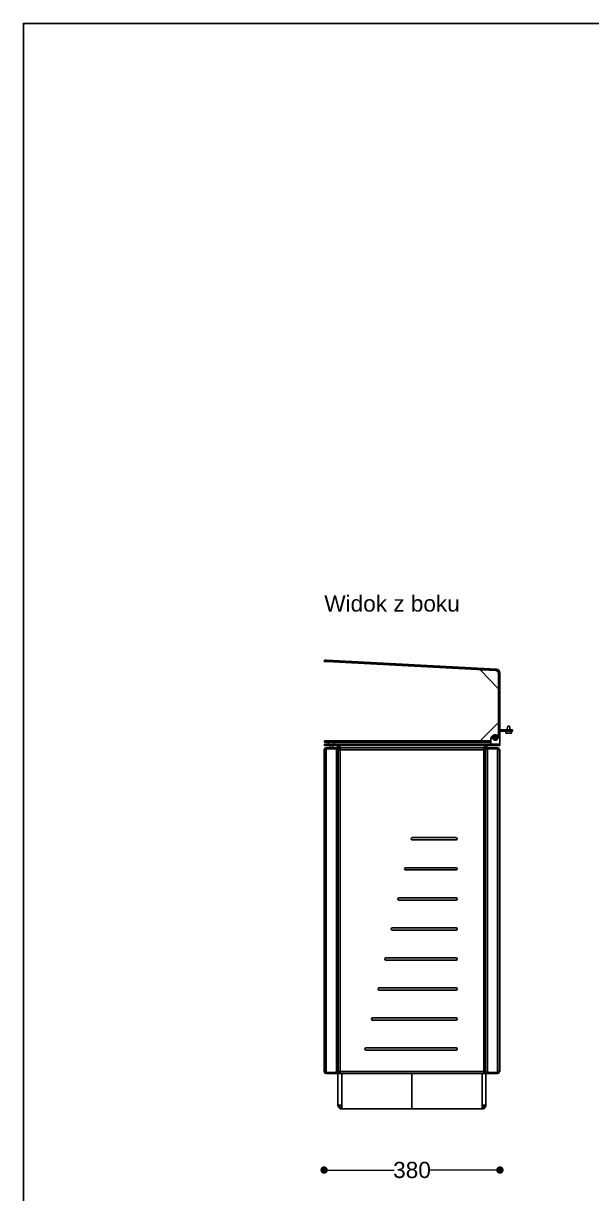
# Model space of a CAD drawing. Header units: millimetres. Extents: x 10366 to 18985, y 24538 to 29685.
# Drawn here: x 15357 to 16586, y 27136 to 29670 of the extents above; entities that cross this region are included whole.
import ezdxf

# ---------------------------------------------------------------- set-up
doc = ezdxf.new("R2010")
doc.units = ezdxf.units.MM
doc.header["$LTSCALE"] = 3
doc.layers.add('DomyÅ›lny', color=7, linetype='Continuous')
doc.styles.get("Standard").update_dxf_attribs({"font": 'arial.ttf'})
doc.dimstyles.new('MATEUSZ', dxfattribs={"dimtxt": 35, "dimasz": 16, "dimexe": 0.18, "dimexo": 0.0625, "dimgap": 0.09, "dimtad": 0, "dimdec": 0, "dimdsep": 46, "dimtxsty": 'Standard', "dimblk": 'DOT', "dimcen": 0.09, "dimse1": 1, "dimse2": 1, "dimadec": 0, "dimazin": 0, "dimtfac": 1, "dimtdec": 0, "dimtofl": 0, "dimtmove": 0, "dimatfit": 3, "dimfxl": 1, "dimtolj": 1, "dimtzin": 0, "dimlwd": 9, "dimlwe": 9, "dimarcsym": 0})

# ---------------------------------------------------------------- blocks, each defined once
blk = doc.blocks.new('_Dot')
at = {"color": 0, "linetype": 'ByBlock', "lineweight": -2}
blk.add_line((-0.5, 0), (-1, 0), dxfattribs=at)
at = {"color": 0, "linetype": 'ByBlock', "const_width": 0.5}
blk.add_lwpolyline([(-0.25, 0, 1), (0.25, 0, 1)], format="xyb", close=True, dxfattribs=at)
blk = doc.blocks.new('*D25')
at = {"color": 0, "lineweight": 9, "transparency": 16777216}
for p, q in [((16023.5, 27187.4), (16159, 27187.4)), ((16372, 27187.4), (16236.4, 27187.4))]:
    blk.add_line(p, q, dxfattribs=at)
at = {"layer": 'Defpoints', "color": 0, "transparency": 16777216}
for p in [(16007.5, 27400.7), (16388, 27400.7), (16388, 27187.4)]:
    blk.add_point(p, dxfattribs=at)
at = {"color": 0, "lineweight": 9, "transparency": 16777216, "xscale": 16, "yscale": 16, "zscale": 16, "rotation": 180}
blk.add_blockref('_Dot', (16007.5, 27187.4), dxfattribs=at)
at = {"color": 0, "lineweight": 9, "transparency": 16777216, "xscale": 16, "yscale": 16, "zscale": 16}
blk.add_blockref('_Dot', (16388, 27187.4), dxfattribs=at)
at = {"color": 0, "transparency": 16777216, "insert": (16197.7, 27187.4), "char_height": 35, "attachment_point": 5}
blk.add_mtext('\\A1;380', dxfattribs=at)

msp = doc.modelspace()

# ---------------------------------------------------------------- linework, layer by layer
msp.add_lwpolyline([(15356.5, 24538), (15356.5, 29670.2), (18985.3, 29670.2), (18985.3, 24538)], close=True)
at = {"layer": 'DomyÅ›lny'}
for p, q in [((16008, 28291.6), (16007.8, 28288.6)), ((16009.4, 28291.5), (16009.3, 28288.5)), ((16012.8, 28288.3), (16012.9, 28291.3)), ((16380.2, 28269.1), (16012.8, 28288.3)), ((16012.9, 28291.3), (16380.4, 28272.1)), ((16346.7, 28269.1), (16383.2, 28230.6)), ((16383.2, 28230.6), (16346.7, 28269.1)), ((16379.6, 28269.1), (16347.5, 28270.8)), ((16380.2, 28268.8), (16385, 28263.8)), ((16385, 28126.7), (16385, 28264)), ((16385, 28231.3), (16385, 28263.8)), ((16388, 28264), (16388, 28116.6)), ((16383.2, 28154.9), (16346.7, 28118.3)), ((16385, 28126.7), (16385, 28154.2)), ((16378, 28125.3), (16376.5, 28124.4)), ((16405, 28140.6), (16388, 28140.6)), ((16405, 28137.6), (16388, 28137.6)), ((16400.8, 28133), (16400.8, 28137.6)), ((16404.8, 28148.2), (16403.3, 28139.7)), ((16405, 28140.6), (16405, 28137.6)), ((16408.8, 28148.2), (16410.3, 28139.7)), ((16408.8, 28148.2), (16408.8, 28148.2)), ((16408.8, 28147.9), (16408.9, 28147.3)), ((16412.8, 28137.6), (16412.8, 28133)), ((16415, 28140.6), (16415, 28137.6)), ((16008, 28113.6), (16008, 28116.6)), ((16008, 28109.6), (16008, 28106.6)), ((16009.5, 28109.6), (16009.5, 28106.6)), ((16011.6, 28097.4), (16011.6, 28099.7)), ((16011.6, 28099.7), (16011.6, 28097.4)), ((16011.6, 28099.7), (16021.2, 28099.7)), ((16020.8, 28099.7), (16011.6, 28099.7)), ((16033.9, 28101.6), (16012.1, 28101.6)), ((16012.1, 28100.1), (16012.1, 28101.6)), ((16012.1, 28100.1), (16033.9, 28100.1)), ((16012.1, 28097.4), (16012.1, 28099.7)), ((16012.1, 28097.4), (16012.1, 28099.7)), ((16012.1, 28099.7), (16033.9, 28099.7)), ((16012.1, 28099.7), (16033.9, 28099.7)), ((16013, 28113.6), (16013, 28116.6)), ((16013, 28116.6), (16368, 28116.6)), ((16013, 28113.6), (16368, 28113.6)), ((16013, 28106.6), (16013, 28109.6)), ((16013, 28109.6), (16033, 28109.6)), ((16033, 28106.6), (16013, 28106.6)), ((16017, 28114.2), (16017, 28109.6)), ((16020.5, 28101.7), (16019.5, 28107.5)), ((16021, 28099), (16020.5, 28101.6)), ((16035, 28099.7), (16024.5, 28099.7)), ((16024.9, 28099.7), (16035.3, 28099.7)), ((16026.5, 28107.5), (16025.4, 28101.6)), ((16029, 28114.2), (16029, 28109.6)), ((16033, 28106.6), (16033, 28109.6)), ((16033, 28109.6), (16363, 28109.6)), ((16033, 28106.6), (16033, 28109.6)), ((16363, 28106.6), (16033, 28106.6)), ((16033.9, 28100.1), (16033.9, 28101.6)), ((16033.9, 27398.4), (16033.9, 28099.7)), ((16038, 28099), (16038, 28101.6)), ((16039.5, 28099.7), (16038, 28099.7)), ((16038, 28097.4), (16038, 28099.7)), ((16039.5, 28097.4), (16039.5, 28099.7)), ((16039.8, 28100.1), (16039.8, 28101.6)), ((16039.8, 28101.6), (16042.1, 28101.6)), ((16042.1, 28100.1), (16039.8, 28100.1)), ((16042.1, 28100.1), (16042.1, 28101.6)), ((16352.9, 28101.6), (16042.1, 28101.6)), ((16347.4, 28116.6), (16368, 28116.6)), ((16352.9, 28100.1), (16352.9, 28101.6)), ((16352.9, 28101.6), (16355.1, 28101.6)), ((16352.9, 28100.1), (16355.1, 28100.1)), ((16355, 28097.4), (16355, 28101.6)), ((16355.1, 28100.1), (16355.1, 28101.6)), ((16355.5, 28097.4), (16355.5, 28099.7)), ((16355.5, 28099.7), (16357, 28099.7)), ((16357, 28099.7), (16357, 28097.4)), ((16358, 28101.6), (16358, 28098.8)), ((16382.9, 28101.6), (16361.1, 28101.6)), ((16361.1, 28101.6), (16361.1, 28100.1)), ((16382.9, 28100.1), (16361.1, 28100.1)), ((16361.1, 28099.7), (16382.9, 28099.7)), ((16361.1, 28099.7), (16361.1, 27398.4)), ((16382.9, 28099.7), (16361.1, 28099.7)), ((16383.8, 28099.7), (16362.1, 28099.7)), ((16383.8, 28099.7), (16362.1, 28099.7)), ((16363, 28106.6), (16363, 28109.6)), ((16363, 28109.6), (16363, 28106.6)), ((16363, 28109.6), (16383, 28109.6)), ((16383, 28106.6), (16363, 28106.6)), ((16368, 28109.6), (16368, 28119.6)), ((16373.2, 28109.6), (16368, 28109.6)), ((16373.2, 28109.6), (16373.2, 28106.6)), ((16373.2, 28106.6), (16382.7, 28106.6)), ((16376.5, 28122.7), (16378, 28121.8)), ((16378, 28121.8), (16379.5, 28122.7)), ((16382.7, 28109.6), (16382.7, 28106.6)), ((16388, 28109.6), (16382.7, 28109.6)), ((16382.9, 28100.1), (16382.9, 28101.6)), ((16382.9, 28099.7), (16382.9, 28097.4)), ((16382.9, 28097.4), (16382.9, 28099.7)), ((16383, 28109.6), (16383, 28106.6)), ((16383.8, 28097.4), (16383.8, 28099.7)), ((16383.8, 28097.4), (16383.8, 28099.7)), ((16386.5, 28109.6), (16386.5, 28106.6)), ((16388, 28119.6), (16388, 28109.6)), ((16388, 28106.6), (16388, 28109.6)), ((16007.5, 28097.4), (16007.5, 27749.1)), ((16008, 27400.7), (16008, 28097.4)), ((16009.5, 28097.4), (16008, 28097.4)), ((16012.1, 28097.4), (16012.1, 27400.7)), ((16038, 28096.4), (16038, 28097.4)), ((16039.5, 28097.4), (16038, 28097.4)), ((16038, 28097.4), (16038, 27400.7)), ((16038, 28097.1), (16038, 27401.1)), ((16038, 28097.1), (16038, 28095)), ((16041, 28098.7), (16041, 28097.4)), ((16041.5, 28098.7), (16041.5, 28097)), ((16042.1, 27400.7), (16042.1, 28097.4)), ((16042.1, 28097.4), (16352.9, 28097.4)), ((16352.9, 28097.4), (16352.9, 27400.7)), ((16354.5, 28097.4), (16354.5, 28099)), ((16355.5, 28097.4), (16357, 28097.4)), ((16357, 28097.4), (16357, 28096.4)), ((16357, 27400.7), (16357, 28097.4)), ((16357, 27401.1), (16357, 28097.1)), ((16382.9, 27400.7), (16382.9, 28097.4)), ((16385.5, 28097.4), (16387, 28097.4)), ((16386.5, 28097.4), (16388, 28097.4)), ((16387, 28097.4), (16387, 27400.7)), ((16388, 27400.7), (16388, 28097.4)), ((16293.2, 27907.1), (16198.2, 27907.1)), ((16198.2, 27907.1), (16293.2, 27907.1)), ((16198.2, 27902.1), (16293.2, 27902.1)), ((16293.2, 27902.1), (16198.2, 27902.1)), ((16293.2, 27842.1), (16183.9, 27842.1)), ((16183.9, 27842.1), (16293.2, 27842.1)), ((16183.9, 27837.1), (16293.2, 27837.1)), ((16293.2, 27837.1), (16183.9, 27837.1)), ((16293.2, 27777.1), (16169.7, 27777.1)), ((16169.7, 27777.1), (16293.2, 27777.1)), ((16169.7, 27772.1), (16293.2, 27772.1)), ((16293.2, 27772.1), (16169.7, 27772.1)), ((16007.5, 27400.7), (16007.5, 27749.1)), ((16293.2, 27712.1), (16155.4, 27712.1)), ((16155.4, 27712.1), (16293.2, 27712.1)), ((16155.4, 27707.1), (16293.2, 27707.1)), ((16293.2, 27707.1), (16155.4, 27707.1)), ((16293.2, 27647.1), (16141.1, 27647.1)), ((16141.1, 27647.1), (16293.2, 27647.1)), ((16141.1, 27642.1), (16293.2, 27642.1)), ((16293.2, 27642.1), (16141.1, 27642.1)), ((16293.2, 27582.1), (16126.8, 27582.1)), ((16126.8, 27582.1), (16293.2, 27582.1)), ((16126.8, 27577.1), (16293.2, 27577.1)), ((16293.2, 27577.1), (16126.8, 27577.1)), ((16293.2, 27517.1), (16112.5, 27517.1)), ((16112.5, 27517.1), (16293.2, 27517.1)), ((16007.8, 27507.7), (16007.5, 27507.7)), ((16112.5, 27512.1), (16293.2, 27512.1)), ((16293.2, 27512.1), (16112.5, 27512.1)), ((16293.2, 27452.1), (16098.2, 27452.1)), ((16098.2, 27452.1), (16293.2, 27452.1)), ((16098.2, 27447.1), (16293.2, 27447.1)), ((16293.2, 27447.1), (16098.2, 27447.1)), ((16009.5, 27400.7), (16008, 27400.7)), ((16011.6, 27400.7), (16011.6, 27398.4)), ((16011.6, 27398.4), (16011.6, 27400.7)), ((16011.6, 27398.4), (16035.3, 27398.4)), ((16035, 27398.4), (16011.6, 27398.4)), ((16012.1, 27398.4), (16012.1, 27400.7)), ((16012.1, 27400.7), (16012.1, 27398.4)), ((16033.9, 27398.4), (16012.1, 27398.4)), ((16012.1, 27398.4), (16033.9, 27398.4)), ((16012.1, 27398.1), (16012.1, 27396.6)), ((16012.1, 27398.1), (16033.9, 27398.1)), ((16012.1, 27396.6), (16033.9, 27396.6)), ((16033.9, 27396.6), (16033.9, 27398.1)), ((16037.5, 27327.6), (16037.5, 27399.8)), ((16038, 27402.7), (16038, 27401.1)), ((16038, 27400.7), (16038, 27402.4)), ((16039.5, 27400.7), (16038, 27400.7)), ((16038, 27398.4), (16038, 27400.7)), ((16039.5, 27398.4), (16038, 27398.4)), ((16039.5, 27400.7), (16039.5, 27398.4)), ((16042.1, 27398.1), (16039.8, 27398.1)), ((16039.8, 27398.1), (16039.8, 27396.6)), ((16042.1, 27396.6), (16039.8, 27396.6)), ((16352.9, 27400.7), (16042.1, 27400.7)), ((16042.1, 27398.1), (16042.1, 27396.6)), ((16042.1, 27396.6), (16352.9, 27396.6)), ((16045.5, 27396.6), (16045.5, 27327.6)), ((16197.5, 27396.6), (16197.5, 27319.6)), ((16197.5, 27319.6), (16197.5, 27396.6)), ((16349.5, 27327.6), (16349.5, 27396.6)), ((16352.9, 27398.1), (16355.1, 27398.1)), ((16352.9, 27398.1), (16352.9, 27396.6)), ((16355.1, 27396.6), (16352.9, 27396.6)), ((16355.1, 27398.1), (16355.1, 27396.6)), ((16355.5, 27400.7), (16357, 27400.7)), ((16355.5, 27400.7), (16355.5, 27398.4)), ((16355.5, 27398.4), (16357, 27398.4)), ((16357, 27401.1), (16357, 27402.4)), ((16357, 27400.7), (16357, 27398.4)), ((16357.5, 27398.7), (16357.5, 27327.6)), ((16382.9, 27398.4), (16361.1, 27398.4)), ((16382.9, 27398.4), (16361.1, 27398.4)), ((16382.9, 27398.1), (16361.1, 27398.1)), ((16361.1, 27398.1), (16361.1, 27396.6)), ((16361.1, 27396.6), (16382.9, 27396.6)), ((16362.1, 27398.4), (16383.8, 27398.4)), ((16383.8, 27398.4), (16362.1, 27398.4)), ((16382.9, 27400.7), (16382.9, 27398.4)), ((16382.9, 27400.7), (16382.9, 27398.4)), ((16382.9, 27398.1), (16382.9, 27396.6)), ((16383.8, 27398.4), (16383.8, 27400.7)), ((16383.8, 27400.7), (16383.8, 27398.4)), ((16385.5, 27400.7), (16387, 27400.7)), ((16386.5, 27400.7), (16388, 27400.7)), ((16040.5, 27327.6), (16037.5, 27327.6)), ((16040.5, 27327.6), (16040.5, 27321.3)), ((16045.5, 27327.6), (16045.5, 27319.6)), ((16197.5, 27319.6), (16045.5, 27319.6)), ((16349.5, 27319.6), (16197.5, 27319.6)), ((16349.5, 27319.6), (16349.5, 27327.6)), ((16354.5, 27327.6), (16357.5, 27327.6)), ((16354.5, 27321.3), (16354.5, 27327.6))]:
    msp.add_line(p, q, dxfattribs=at)
for points in [[(16007.8, 28288.6, 0), (16007.8, 28288.6, 0), (16007.8, 28288.6, 0), (16007.8, 28288.6, 0), (16007.8, 28288.6, 0), (16007.8, 28288.6, 0), (16007.8, 28288.6, 0), (16007.8, 28288.6, 0), (16007.8, 28288.6, 0), (16007.8, 28288.6, 0), (16007.8, 28288.6, 0), (16007.8, 28288.6, 0), (16007.8, 28288.6, 0), (16007.8, 28288.6, 0), (16007.8, 28288.6, 0), (16008, 28288.6, 0), (16009.3, 28288.5, 0)], [(16009.4, 28291.5, 0), (16008, 28291.6, 0)], [(16009.3, 28288.5, 0), (16012.8, 28288.3, 0)], [(16012.9, 28291.3, 0), (16009.4, 28291.5, 0)], [(16378, 28125.3, 0), (16376.5, 28124.4, 0)], [(16379.5, 28124.4, 0), (16378, 28125.3, 0)], [(16412, 28140.6, 0), (16414.8, 28140.6, 0), (16414.9, 28140.6, 0), (16415, 28140.6, 0), (16415, 28140.6, 0), (16415, 28140.6, 0), (16415, 28140.6, 0), (16415, 28140.6, 0), (16415, 28140.6, 0), (16415, 28140.6, 0), (16415, 28140.6, 0), (16415, 28140.6, 0), (16415, 28140.6, 0), (16415, 28140.6, 0), (16415, 28140.6, 0), (16415, 28140.6, 0), (16415, 28140.6, 0), (16415, 28140.6, 0), (16415, 28140.6, 0), (16415, 28140.6, 0), (16414.9, 28140.6, 0), (16414.9, 28140.6, 0), (16414.8, 28140.6, 0), (16414.3, 28140.6, 0), (16412.1, 28140.6, 0), (16405, 28140.6, 0)], [(16405, 28137.6, 0), (16414.3, 28137.6, 0), (16414.9, 28137.6, 0), (16415, 28137.6, 0), (16415, 28137.6, 0), (16415, 28137.6, 0), (16415, 28137.6, 0), (16415, 28137.6, 0), (16415, 28137.6, 0), (16415, 28137.6, 0), (16415, 28137.6, 0), (16415, 28137.6, 0), (16415, 28137.6, 0), (16415, 28137.6, 0), (16415, 28137.6, 0), (16415, 28137.6, 0), (16415, 28137.6, 0), (16415, 28137.6, 0), (16415, 28137.6, 0), (16415, 28137.6, 0), (16415, 28137.6, 0), (16414.9, 28137.6, 0), (16414.9, 28137.6, 0), (16414.8, 28137.6, 0), (16414.3, 28137.6, 0), (16412, 28137.6, 0)], [(16013, 28116.6, 0), (16008, 28116.6, 0)], [(16008, 28113.6, 0), (16008, 28113.6, 0), (16008, 28113.6, 0), (16008, 28113.6, 0), (16008, 28113.6, 0), (16008, 28113.6, 0), (16008, 28113.6, 0), (16008, 28113.6, 0), (16008, 28113.6, 0), (16008, 28113.6, 0), (16008, 28113.6, 0), (16008, 28113.6, 0), (16008, 28113.6, 0), (16008, 28113.6, 0), (16008, 28113.6, 0), (16008.1, 28113.6, 0), (16008.6, 28113.6, 0), (16013, 28113.6, 0)], [(16009.5, 28109.6, 0), (16008, 28109.6, 0)], [(16008, 28106.6, 0), (16008, 28106.6, 0), (16008, 28106.6, 0), (16008, 28106.6, 0), (16008, 28106.6, 0), (16008, 28106.6, 0), (16008, 28106.6, 0), (16008, 28106.6, 0), (16008, 28106.6, 0), (16008, 28106.6, 0), (16008, 28106.6, 0), (16008, 28106.6, 0), (16008, 28106.6, 0), (16008, 28106.6, 0), (16008, 28106.6, 0), (16008.1, 28106.6, 0), (16008.6, 28106.6, 0), (16009.5, 28106.6, 0)], [(16013, 28109.6, 0), (16009.5, 28109.6, 0)], [(16009.5, 28106.6, 0), (16013, 28106.6, 0)], [(16033.4, 28099.7, 0), (16034.4, 28099.6, 0), (16035.3, 28099.4, 0)], [(16033.9, 28101.6, 0), (16034.5, 28101.5, 0), (16035.1, 28101.4, 0), (16035.6, 28101.2, 0), (16036.1, 28100.9, 0), (16036.6, 28100.5, 0), (16037, 28100.1, 0), (16037.4, 28099.6, 0), (16037.7, 28099.1, 0)], [(16038, 28097.4, 0), (16038, 28097.8, 0), (16037.9, 28098.2, 0), (16037.8, 28098.6, 0), (16037.7, 28099, 0), (16037.5, 28099.4, 0), (16037.3, 28099.7, 0), (16037.1, 28100.1, 0), (16036.8, 28100.4, 0), (16036.5, 28100.6, 0), (16036.2, 28100.9, 0), (16035.8, 28101.1, 0), (16035.4, 28101.3, 0), (16035.1, 28101.4, 0), (16034.7, 28101.5, 0), (16034.3, 28101.6, 0), (16033.9, 28101.6, 0)], [(16033.9, 28099.7, 0), (16034.7, 28099.7, 0), (16035.4, 28099.5, 0), (16036.2, 28099.3, 0), (16036.8, 28098.9, 0), (16037.1, 28098.8, 0), (16037.3, 28098.5, 0), (16037.5, 28098.3, 0), (16037.7, 28098.1, 0), (16037.8, 28097.9, 0), (16037.9, 28097.6, 0), (16038, 28097.3, 0), (16038, 28097.1, 0)], [(16039.8, 28097.4, 0), (16039.8, 28101.6, 0)], [(16039.8, 28097.4, 0), (16039.8, 28100.1, 0)], [(16041, 28101.6, 0), (16041, 28106.6, 0)], [(16041.5, 28106.6, 0), (16041.5, 28106.6, 0), (16041.5, 28106.6, 0), (16041.5, 28106.6, 0), (16041.5, 28106.6, 0), (16041.5, 28106.6, 0), (16041.5, 28106.6, 0), (16041.5, 28106.6, 0), (16041.5, 28106.6, 0), (16041.5, 28106.6, 0), (16041.5, 28106.6, 0), (16041.5, 28106.6, 0), (16041.5, 28106.6, 0), (16041.5, 28106.6, 0), (16041.5, 28106.5, 0), (16041.5, 28106.4, 0), (16041.5, 28106, 0), (16041.5, 28101.6, 0)], [(16042.1, 28101.6, 0), (16042.1, 28101.6, 0), (16042.1, 28101.6, 0), (16042.1, 28101.6, 0), (16042.1, 28101.6, 0), (16042.1, 28101.6, 0), (16042.1, 28101.6, 0), (16042.1, 28101.6, 0), (16042.1, 28101.6, 0), (16042.1, 28101.6, 0), (16042.1, 28101.6, 0), (16042.1, 28101.6, 0), (16042.1, 28101.6, 0), (16042.1, 28101.6, 0), (16042.1, 28101.5, 0), (16042.1, 28101.5, 0), (16042.1, 28101.1, 0), (16042.1, 28097.4, 0)], [(16042.1, 28097.4, 0), (16042.1, 28100.1, 0)], [(16352.9, 28097.4, 0), (16352.9, 28101.6, 0)], [(16352.9, 28097.4, 0), (16352.9, 28100.1, 0)], [(16354.5, 28101.6, 0), (16354.5, 28106.6, 0)], [(16355, 28106.6, 0), (16355, 28101.6, 0)], [(16355.1, 28101.6, 0), (16355.1, 28101.6, 0), (16355.1, 28101.6, 0), (16355.1, 28101.6, 0), (16355.1, 28101.6, 0), (16355.1, 28101.6, 0), (16355.1, 28101.6, 0), (16355.1, 28101.6, 0), (16355.1, 28101.6, 0), (16355.1, 28101.6, 0), (16355.1, 28101.6, 0), (16355.1, 28101.6, 0), (16355.1, 28101.6, 0), (16355.1, 28101.6, 0), (16355.1, 28101.5, 0), (16355.1, 28101.5, 0), (16355.1, 28101.1, 0), (16355.1, 28097.4, 0)], [(16355.1, 28097.4, 0), (16355.1, 28100.1, 0)], [(16361.1, 28101.6, 0), (16360.7, 28101.6, 0), (16360.3, 28101.5, 0), (16359.9, 28101.4, 0), (16359.5, 28101.3, 0), (16359.2, 28101.1, 0), (16358.8, 28100.9, 0), (16358.5, 28100.6, 0), (16358.2, 28100.4, 0), (16357.9, 28100.1, 0), (16357.7, 28099.7, 0), (16357.5, 28099.4, 0), (16357.3, 28099, 0), (16357.2, 28098.6, 0), (16357.1, 28098.2, 0), (16357, 28097.8, 0), (16357, 28097.4, 0)], [(16357, 28097.1, 0), (16357, 28097.3, 0), (16357.1, 28097.6, 0), (16357.2, 28097.9, 0), (16357.3, 28098.1, 0), (16357.5, 28098.3, 0), (16357.7, 28098.5, 0), (16357.9, 28098.8, 0), (16358.2, 28098.9, 0), (16358.8, 28099.3, 0), (16359.5, 28099.5, 0), (16360.3, 28099.7, 0), (16361.1, 28099.7, 0)], [(16362.1, 28099.7, 0), (16361.4, 28099.7, 0), (16360.6, 28099.6, 0), (16360, 28099.4, 0), (16359.4, 28099.1, 0)], [(16376.5, 28124.4, 0), (16376.5, 28122.7, 0)], [(16376.5, 28122.7, 0), (16378, 28121.8, 0)], [(16378, 28121.8, 0), (16379.5, 28122.7, 0)], [(16379.5, 28122.7, 0), (16379.5, 28124.4, 0)], [(16386.5, 28109.6, 0), (16383, 28109.6, 0)], [(16383, 28106.6, 0), (16386.5, 28106.6, 0)], [(16388, 28109.6, 0), (16388, 28109.6, 0), (16388, 28109.6, 0), (16388, 28109.6, 0), (16388, 28109.6, 0), (16388, 28109.6, 0), (16388, 28109.6, 0), (16388, 28109.6, 0), (16388, 28109.6, 0), (16388, 28109.6, 0), (16388, 28109.6, 0), (16388, 28109.6, 0), (16388, 28109.6, 0), (16387.9, 28109.6, 0), (16387.9, 28109.6, 0), (16387.8, 28109.6, 0), (16387.3, 28109.6, 0), (16386.5, 28109.6, 0)], [(16386.5, 28106.6, 0), (16387.6, 28106.6, 0), (16387.9, 28106.6, 0), (16387.9, 28106.6, 0), (16387.9, 28106.6, 0), (16388, 28106.6, 0), (16388, 28106.6, 0), (16388, 28106.6, 0), (16388, 28106.6, 0), (16388, 28106.6, 0), (16388, 28106.6, 0), (16388, 28106.6, 0), (16388, 28106.6, 0), (16388, 28106.6, 0), (16388, 28106.6, 0), (16388, 28106.6, 0), (16388, 28106.6, 0), (16388, 28106.6, 0), (16388, 28106.6, 0)], [(16008, 28097.4, 0), (16008, 28097.4, 0), (16008, 28097.4, 0), (16008, 28097.4, 0), (16008, 28097.4, 0), (16008, 28097.4, 0), (16008, 28097.4, 0), (16008, 28097.4, 0), (16008, 28097.4, 0), (16008, 28097.4, 0), (16008, 28097.4, 0), (16008, 28097.4, 0), (16008, 28097.4, 0), (16008, 28097.4, 0), (16008, 28097.4, 0), (16008.1, 28097.4, 0), (16008.5, 28097.4, 0), (16012.1, 28097.4, 0)], [(16009.5, 28097.4, 0), (16009.5, 28097.4, 0), (16009.5, 28097.4, 0), (16009.5, 28097.4, 0), (16009.5, 28097.4, 0), (16009.5, 28097.4, 0), (16009.5, 28097.4, 0), (16009.5, 28097.4, 0), (16009.5, 28097.4, 0), (16009.5, 28097.4, 0), (16009.5, 28097.4, 0), (16009.5, 28097.4, 0), (16009.5, 28097.4, 0), (16009.5, 28097.4, 0), (16009.5, 28097.4, 0), (16009.6, 28097.4, 0), (16009.8, 28097.4, 0), (16012.1, 28097.4, 0)], [(16042.1, 28097.4, 0), (16038, 28097.4, 0)], [(16042.1, 28097.4, 0), (16039.5, 28097.4, 0)], [(16352.9, 28097.4, 0), (16355.5, 28097.4, 0)], [(16357, 28097.4, 0), (16357, 28097.4, 0), (16357, 28097.4, 0), (16357, 28097.4, 0), (16357, 28097.4, 0), (16357, 28097.4, 0), (16357, 28097.4, 0), (16357, 28097.4, 0), (16357, 28097.4, 0), (16357, 28097.4, 0), (16357, 28097.4, 0), (16357, 28097.4, 0), (16357, 28097.4, 0), (16357, 28097.4, 0), (16357, 28097.4, 0), (16356.9, 28097.4, 0), (16356.5, 28097.4, 0), (16352.9, 28097.4, 0)], [(16385.5, 28097.4, 0), (16385.5, 28097.4, 0), (16385.5, 28097.4, 0), (16385.5, 28097.4, 0), (16385.5, 28097.4, 0), (16385.5, 28097.4, 0), (16385.5, 28097.4, 0), (16385.5, 28097.4, 0), (16385.5, 28097.4, 0), (16385.5, 28097.4, 0), (16385.5, 28097.4, 0), (16385.5, 28097.4, 0), (16385.5, 28097.4, 0), (16385.5, 28097.4, 0), (16385.5, 28097.4, 0), (16385.4, 28097.4, 0), (16385.2, 28097.4, 0), (16382.9, 28097.4, 0)], [(16382.9, 28097.4, 0), (16387, 28097.4, 0)], [(16385.7, 28097.4, 0), (16383.8, 28097.4, 0)], [(16388, 28097.4, 0), (16388, 28097.4, 0), (16388, 28097.4, 0), (16388, 28097.4, 0), (16388, 28097.4, 0), (16388, 28097.4, 0), (16388, 28097.4, 0), (16388, 28097.4, 0), (16388, 28097.4, 0), (16388, 28097.4, 0), (16388, 28097.4, 0), (16388, 28097.4, 0), (16388, 28097.4, 0), (16388, 28097.4, 0), (16387.9, 28097.4, 0), (16387.9, 28097.4, 0), (16387.8, 28097.4, 0), (16387.3, 28097.4, 0), (16386.3, 28097.4, 0)], [(16012.1, 27400.7, 0), (16008, 27400.7, 0)], [(16009.5, 27400.7, 0), (16009.5, 27400.7, 0), (16009.5, 27400.7, 0), (16009.5, 27400.7, 0), (16009.5, 27400.7, 0), (16009.5, 27400.7, 0), (16009.5, 27400.7, 0), (16009.5, 27400.7, 0), (16009.5, 27400.7, 0), (16009.5, 27400.7, 0), (16009.5, 27400.7, 0), (16009.5, 27400.7, 0), (16009.5, 27400.7, 0), (16009.5, 27400.7, 0), (16009.5, 27400.7, 0), (16009.6, 27400.7, 0), (16009.8, 27400.7, 0), (16012.1, 27400.7, 0)], [(16038, 27401.1, 0), (16038, 27400.8, 0), (16037.9, 27400.5, 0), (16037.8, 27400.3, 0), (16037.7, 27400, 0), (16037.5, 27399.8, 0), (16037.3, 27399.6, 0), (16037.1, 27399.4, 0), (16036.8, 27399.2, 0), (16036.2, 27398.9, 0), (16035.4, 27398.6, 0), (16034.7, 27398.5, 0), (16033.9, 27398.4, 0)], [(16033.9, 27396.6, 0), (16034.3, 27396.6, 0), (16034.7, 27396.7, 0), (16035.1, 27396.8, 0), (16035.4, 27396.9, 0), (16035.8, 27397.1, 0), (16036.2, 27397.3, 0), (16036.5, 27397.5, 0), (16036.8, 27397.8, 0), (16037.1, 27398.1, 0), (16037.3, 27398.4, 0), (16037.5, 27398.8, 0), (16037.7, 27399.1, 0), (16037.8, 27399.5, 0), (16037.9, 27399.9, 0), (16038, 27400.3, 0), (16038, 27400.7, 0)], [(16038, 27400.7, 0), (16038, 27400.7, 0), (16038, 27400.7, 0), (16038, 27400.7, 0), (16038, 27400.7, 0), (16038, 27400.7, 0), (16038, 27400.7, 0), (16038, 27400.7, 0), (16038, 27400.7, 0), (16038, 27400.7, 0), (16038, 27400.7, 0), (16038, 27400.7, 0), (16038, 27400.7, 0), (16038, 27400.7, 0), (16038, 27400.7, 0), (16038.1, 27400.7, 0), (16038.5, 27400.7, 0), (16042.1, 27400.7, 0)], [(16042.1, 27400.7, 0), (16039.5, 27400.7, 0)], [(16039.8, 27396.6, 0), (16039.8, 27396.6, 0), (16039.8, 27396.6, 0), (16039.8, 27396.6, 0), (16039.8, 27396.6, 0), (16039.8, 27396.6, 0), (16039.8, 27396.6, 0), (16039.8, 27396.6, 0), (16039.8, 27396.6, 0), (16039.8, 27396.6, 0), (16039.8, 27396.6, 0), (16039.8, 27396.6, 0), (16039.8, 27396.6, 0), (16039.8, 27396.6, 0), (16039.8, 27396.6, 0), (16039.8, 27396.7, 0), (16039.8, 27397.7, 0), (16039.8, 27400.7, 0)], [(16039.8, 27400.7, 0), (16039.8, 27398.1, 0)], [(16042.1, 27400.7, 0), (16042.1, 27398.1, 0)], [(16042.1, 27400.7, 0), (16042.1, 27396.6, 0)], [(16352.9, 27400.7, 0), (16352.9, 27398.1, 0)], [(16352.9, 27396.6, 0), (16352.9, 27396.6, 0), (16352.9, 27396.6, 0), (16352.9, 27396.6, 0), (16352.9, 27396.6, 0), (16352.9, 27396.6, 0), (16352.9, 27396.6, 0), (16352.9, 27396.6, 0), (16352.9, 27396.6, 0), (16352.9, 27396.6, 0), (16352.9, 27396.6, 0), (16352.9, 27396.6, 0), (16352.9, 27396.6, 0), (16352.9, 27396.6, 0), (16352.9, 27396.6, 0), (16352.9, 27396.7, 0), (16352.9, 27397.1, 0), (16352.9, 27400.7, 0)], [(16352.9, 27400.7, 0), (16355.5, 27400.7, 0)], [(16352.9, 27400.7, 0), (16357, 27400.7, 0)], [(16355.1, 27400.7, 0), (16355.1, 27396.6, 0)], [(16355.1, 27400.7, 0), (16355.1, 27398.1, 0)], [(16361.1, 27398.4, 0), (16360.3, 27398.5, 0), (16359.5, 27398.6, 0), (16358.8, 27398.9, 0), (16358.2, 27399.2, 0), (16357.9, 27399.4, 0), (16357.7, 27399.6, 0), (16357.5, 27399.8, 0), (16357.3, 27400.1, 0), (16357.2, 27400.3, 0), (16357.1, 27400.5, 0), (16357, 27400.8, 0), (16357, 27401.1, 0)], [(16357, 27400.7, 0), (16357, 27400.3, 0), (16357.1, 27399.9, 0), (16357.2, 27399.5, 0), (16357.3, 27399.1, 0), (16357.5, 27398.8, 0), (16357.7, 27398.4, 0), (16357.9, 27398.1, 0), (16358.2, 27397.8, 0), (16358.5, 27397.5, 0), (16358.8, 27397.3, 0), (16359.2, 27397.1, 0), (16359.5, 27396.9, 0), (16359.9, 27396.8, 0), (16360.3, 27396.7, 0), (16360.7, 27396.6, 0), (16361.1, 27396.6, 0)], [(16361.1, 27396.6, 0), (16360.6, 27396.6, 0), (16360.1, 27396.7, 0), (16359.6, 27396.9, 0), (16359.1, 27397.1, 0), (16358.6, 27397.4, 0), (16358.2, 27397.8, 0), (16357.9, 27398.1, 0), (16357.6, 27398.6, 0)], [(16360.1, 27398.7, 0), (16361.1, 27398.5, 0), (16362.1, 27398.4, 0)], [(16387, 27400.7, 0), (16387, 27400.7, 0), (16387, 27400.7, 0), (16387, 27400.7, 0), (16387, 27400.7, 0), (16387, 27400.7, 0), (16387, 27400.7, 0), (16387, 27400.7, 0), (16387, 27400.7, 0), (16387, 27400.7, 0), (16387, 27400.7, 0), (16387, 27400.7, 0), (16387, 27400.7, 0), (16387, 27400.7, 0), (16387, 27400.7, 0), (16386.9, 27400.7, 0), (16386.5, 27400.7, 0), (16382.9, 27400.7, 0)], [(16385.5, 27400.7, 0), (16385.5, 27400.7, 0), (16385.5, 27400.7, 0), (16385.5, 27400.7, 0), (16385.5, 27400.7, 0), (16385.5, 27400.7, 0), (16385.5, 27400.7, 0), (16385.5, 27400.7, 0), (16385.5, 27400.7, 0), (16385.5, 27400.7, 0), (16385.5, 27400.7, 0), (16385.5, 27400.7, 0), (16385.5, 27400.7, 0), (16385.5, 27400.7, 0), (16385.5, 27400.7, 0), (16385.4, 27400.7, 0), (16385.2, 27400.7, 0), (16382.9, 27400.7, 0)], [(16383.8, 27400.7, 0), (16386, 27400.7, 0)], [(16386.7, 27400.7, 0), (16388, 27400.7, 0)], [(16040.5, 27321.3, 0), (16039.8, 27321.9, 0), (16039.2, 27322.6, 0), (16038.7, 27323.3, 0), (16038.3, 27324.1, 0), (16037.9, 27325, 0), (16037.7, 27325.8, 0), (16037.5, 27326.7, 0), (16037.5, 27327.6, 0)], [(16037.5, 27327.6, 0), (16037.5, 27327.6, 0), (16037.5, 27327.6, 0), (16037.5, 27327.6, 0), (16037.5, 27327.6, 0), (16037.5, 27327.6, 0), (16037.5, 27327.6, 0), (16037.5, 27327.6, 0), (16037.5, 27327.6, 0), (16037.5, 27327.6, 0), (16037.5, 27327.6, 0), (16037.5, 27327.6, 0), (16037.5, 27327.6, 0), (16037.5, 27327.6, 0), (16037.5, 27327.6, 0), (16037.7, 27327.6, 0), (16038.5, 27327.6, 0), (16045.5, 27327.6, 0)], [(16040.5, 27327.6, 0), (16040.5, 27327.1, 0), (16040.6, 27326.6, 0), (16040.7, 27326.1, 0), (16040.9, 27325.7, 0), (16041.1, 27325.2, 0), (16041.3, 27324.8, 0), (16041.6, 27324.4, 0), (16042, 27324, 0), (16042.3, 27323.7, 0), (16042.7, 27323.4, 0), (16043.1, 27323.2, 0), (16043.6, 27323, 0), (16044.1, 27322.8, 0), (16044.5, 27322.7, 0), (16045, 27322.6, 0), (16045.5, 27322.6, 0)], [(16045.5, 27319.6, 0), (16044.2, 27319.7, 0), (16042.9, 27320, 0), (16041.6, 27320.6, 0), (16040.5, 27321.3, 0)], [(16349.5, 27327.6, 0), (16357.5, 27327.6, 0)], [(16354.5, 27327.6, 0), (16354.5, 27327.1, 0), (16354.4, 27326.6, 0), (16354.3, 27326.1, 0), (16354.1, 27325.7, 0), (16353.9, 27325.2, 0), (16353.6, 27324.8, 0), (16353.4, 27324.4, 0), (16353, 27324, 0), (16352.7, 27323.7, 0), (16352.3, 27323.4, 0), (16351.8, 27323.2, 0), (16351.4, 27323, 0), (16350.9, 27322.8, 0), (16350.5, 27322.7, 0), (16350, 27322.6, 0), (16349.5, 27322.6, 0)], [(16349.5, 27319.6, 0), (16350.8, 27319.7, 0), (16352.1, 27320, 0), (16353.4, 27320.6, 0), (16354.5, 27321.3, 0)], [(16354.5, 27321.3, 0), (16355.2, 27321.9, 0), (16355.8, 27322.6, 0), (16356.3, 27323.3, 0), (16356.7, 27324.1, 0), (16357, 27325, 0), (16357.3, 27325.8, 0), (16357.4, 27326.7, 0), (16357.5, 27327.6, 0)]]:
    msp.add_polyline3d(points, dxfattribs=at)
for points in [[(16400.8, 28133, 0), (16400.8, 28133, 0), (16400.8, 28133, 0), (16400.8, 28133, 0), (16400.8, 28133, 0), (16400.8, 28133, 0), (16400.8, 28133, 0), (16400.8, 28133, 0), (16400.8, 28133, 0), (16400.8, 28133, 0), (16400.8, 28133, 0), (16400.8, 28133, 0), (16400.8, 28133, 0), (16401, 28133, 0), (16401.5, 28133, 0), (16411.9, 28133, 0), (16412.8, 28133, 0), (16412.8, 28133, 0), (16412.8, 28133, 0), (16412.8, 28133, 0), (16412.8, 28133, 0), (16412.8, 28133, 0), (16412.8, 28133, 0), (16412.8, 28133, 0), (16412.8, 28133, 0), (16412.8, 28133, 0), (16412.8, 28133, 0), (16412.8, 28133, 0), (16412.8, 28133, 0), (16412.8, 28133, 0), (16412.8, 28133, 0), (16412.8, 28133, 0), (16412.8, 28133, 0), (16412.8, 28133, 0), (16412.7, 28133, 0), (16412.6, 28133, 0), (16412, 28133, 0)], [(16404.8, 28148.2, 0), (16404.8, 28148.2, 0), (16404.8, 28148.2, 0), (16404.8, 28148.2, 0), (16404.8, 28148.2, 0), (16404.8, 28148.2, 0), (16404.8, 28148.2, 0), (16404.8, 28148.2, 0), (16404.8, 28148.2, 0), (16404.8, 28148.2, 0), (16404.8, 28148.2, 0), (16404.8, 28148.2, 0), (16404.8, 28148.2, 0), (16404.8, 28148.2, 0), (16405, 28148.2, 0), (16408.5, 28148.2, 0), (16408.8, 28148.2, 0), (16408.8, 28148.2, 0), (16408.8, 28148.2, 0), (16408.8, 28148.2, 0), (16408.8, 28148.2, 0), (16408.8, 28148.2, 0), (16408.8, 28148.2, 0), (16408.8, 28148.2, 0), (16408.8, 28148.2, 0), (16408.8, 28148.2, 0), (16408.8, 28148.2, 0), (16408.8, 28148.2, 0), (16408.8, 28148.2, 0), (16408.8, 28148.2, 0), (16408.8, 28148.2, 0), (16408.8, 28148.2, 0), (16408.8, 28148.2, 0), (16408.8, 28148.2, 0), (16408.8, 28148.2, 0), (16408.7, 28148.2, 0), (16408.5, 28148.2, 0)]]:
    msp.add_polyline3d(points, close=True, dxfattribs=at)
for radius in [5.75, 5.75, 4.75, 4]:
    msp.add_circle((16378, 28123.6), radius, dxfattribs=at)
for centre, radius, start, end in [((16347.4, 28269.8), 1, 155.2686, 223.5373), ((16347.5, 28269.8), 1, 87, 155.2314), ((16347.5, 28269.8), 1, 155.2314, 223.4627), ((16379.5, 28268.1), 1, 65.25, 87), ((16379.5, 28268.1), 1, 43.5, 65.25), ((16379.9, 28264), 5.02, 0, 87), ((16379.9, 28264), 8.02, 0, 87), ((16384, 28231.3), 1, 223.4627, 291.7314), ((16384, 28231.3), 1, 291.7314, 0), ((16384, 28154.2), 1, 67.5, 135), ((16384, 28154.2), 1, 0, 67.5), ((16378, 28119.6), 10, 135, 180), ((16378, 28119.6), 10, 0, 135), ((16378, 28123.6), 4.25, 0, 180), ((16378, 28123.6), 6, 52.3937, 123.7271), ((16011.6, 28097.4), 4.13, 90, 180), ((16012.1, 28097.4), 4.13, 90, 180), ((16012.1, 28097.4), 2.63, 90, 180), ((16011.6, 28097.4), 2.63, 90, 139.7852), ((16033, 28101.6), 8.02, 75.296, 90), ((16033, 28101.6), 5.02, 0, 90), ((16033.4, 28097.4), 4.13, 34.8039, 90), ((16033.4, 28097.4), 2.63, 57.1205, 90), ((16033.9, 28097.4), 2.63, 57.7823, 90), ((16033.9, 28097.4), 2.63, 27.4232, 51.6103), ((16033.4, 28097.4), 4.13, 14.6498, 32.2047), ((16033, 28101.6), 8.02, 0, 38.7509), ((16347.4, 28117.6), 1, 135, 202.5), ((16347.4, 28117.6), 1, 202.5, 270), ((16363, 28101.6), 8.02, 141.2491, 180), ((16363, 28101.6), 5.02, 90, 180), ((16361.1, 28097.4), 2.63, 90, 128.3908), ((16363, 28101.6), 8.02, 90, 103.3557), ((16378, 28123.6), 4.25, 180, 0), ((16382.9, 28097.4), 4.13, 0, 90), ((16382.9, 28097.4), 2.63, 0, 90), ((16378, 28119.5), 10, 0, 18.0635), ((16198.2, 27904.6), 2.5, 90, 270), ((16198.2, 27904.6), 2.5, 90, 270), ((16293.2, 27904.6), 2.5, 270, 90), ((16293.2, 27904.6), 2.5, 270, 90), ((16183.9, 27839.6), 2.5, 90, 270), ((16183.9, 27839.6), 2.5, 90, 270), ((16293.2, 27839.6), 2.5, 270, 90), ((16293.2, 27839.6), 2.5, 270, 90), ((16169.7, 27774.6), 2.5, 90, 270), ((16169.7, 27774.6), 2.5, 90, 270), ((16293.2, 27774.6), 2.5, 270, 90), ((16293.2, 27774.6), 2.5, 270, 90), ((16155.4, 27709.6), 2.5, 90, 270), ((16155.4, 27709.6), 2.5, 90, 270), ((16293.2, 27709.6), 2.5, 270, 90), ((16293.2, 27709.6), 2.5, 270, 90), ((16141.1, 27644.6), 2.5, 90, 270), ((16141.1, 27644.6), 2.5, 90, 270), ((16293.2, 27644.6), 2.5, 270, 90), ((16293.2, 27644.6), 2.5, 270, 90), ((16126.8, 27579.6), 2.5, 90, 270), ((16126.8, 27579.6), 2.5, 90, 270), ((16293.2, 27579.6), 2.5, 270, 90), ((16293.2, 27579.6), 2.5, 270, 90), ((16112.5, 27514.6), 2.5, 90, 270), ((16112.5, 27514.6), 2.5, 90, 270), ((16293.2, 27514.6), 2.5, 270, 90), ((16293.2, 27514.6), 2.5, 270, 90), ((16098.2, 27449.6), 2.5, 90, 270), ((16098.2, 27449.6), 2.5, 90, 270), ((16293.2, 27449.6), 2.5, 270, 90), ((16293.2, 27449.6), 2.5, 270, 90), ((16011.6, 27400.7), 4.13, 180, 270), ((16012.1, 27400.7), 4.13, 180, 270), ((16012.1, 27400.7), 2.63, 180, 270), ((16011.6, 27400.7), 2.63, 232.3446, 270), ((16033.4, 27400.7), 2.63, 270, 302.8795), ((16033.4, 27400.7), 4.13, 270, 317.4894), ((16033.9, 27400.7), 2.63, 270, 308.3897), ((16033.4, 27400.7), 4.13, 345.3502, 0), ((16361.1, 27400.7), 2.63, 231.5799, 270), ((16362.1, 27401.1), 2.63, 240.8121, 270), ((16382.9, 27400.7), 2.63, 270, 0), ((16382.9, 27400.7), 2.63, 270, 0), ((16382.9, 27400.7), 4.13, 270, 0), ((16105, 27324.6), 5, 254.0582, 270), ((16105, 27324.6), 5, 255.0753, 270), ((16295, 27324.6), 5, 270, 288.0534), ((16295, 27324.6), 5, 270, 283.2916), ((16349.5, 27327.6), 5.02, 270, 0), ((16349.5, 27327.6), 5.02, 270, 0)]:
    msp.add_arc(centre, radius, start, end, dxfattribs=at)

# ---------------------------------------------------------------- texts
msp.add_text('Widok z boku', height=34.962).set_placement((16007.9, 28396.6))

# ---------------------------------------------------------------- dimensions: what is measured, and where the dimension line sits
dim = msp.add_linear_dim(base=(16387.9536, 27187.4228), p1=(16007.4936, 27400.7018), p2=(16387.9536, 27400.7017), dimstyle='MATEUSZ')
dim.commit()
dim.dimension.update_dxf_attribs({"geometry": '*D25', "text_midpoint": (16197.7236, 27187.4228)})

doc.saveas('drawing.dxf')
